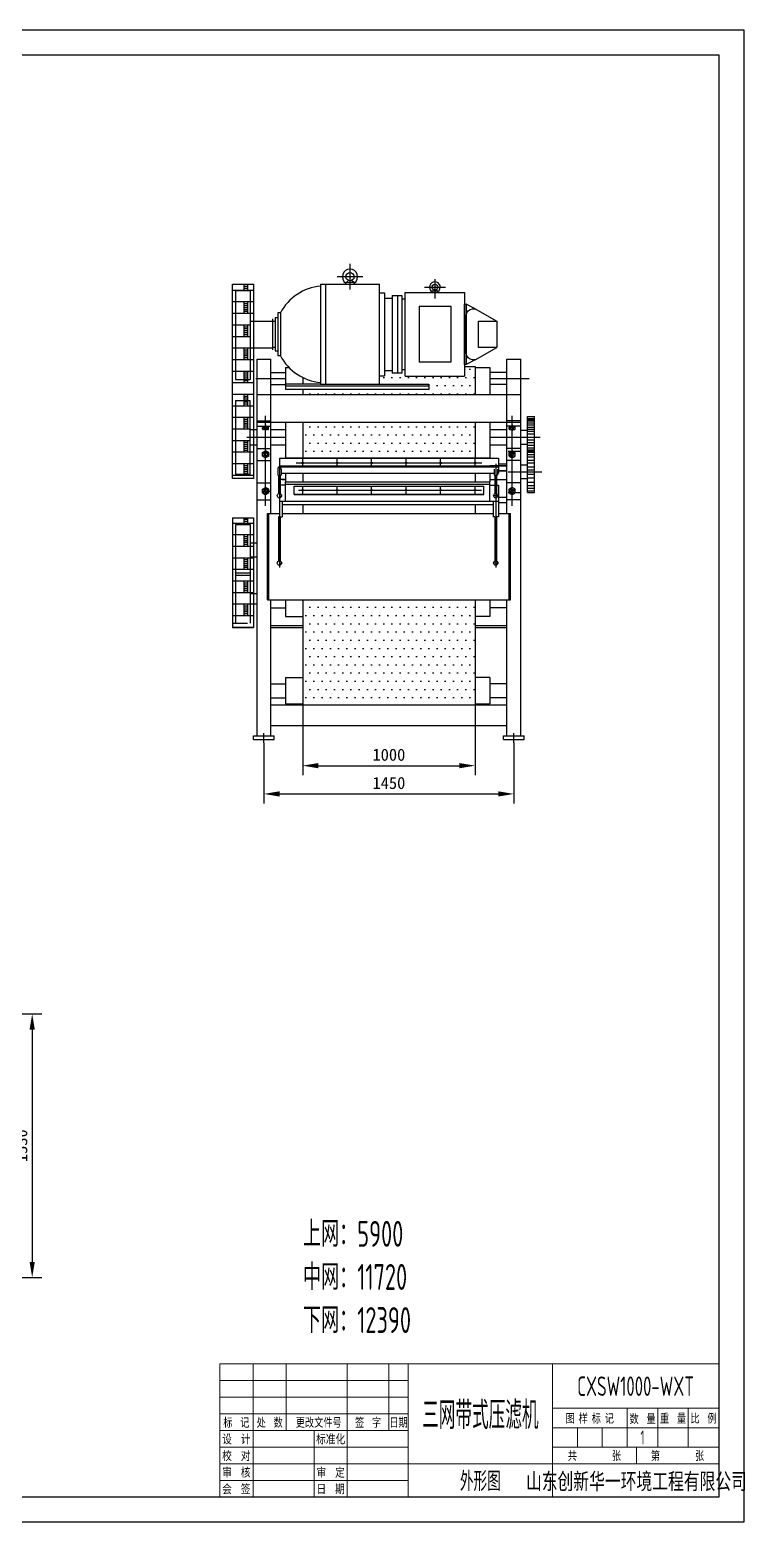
# Model space of a CAD drawing. Header units: millimetres. Extents: x 240259 to 493453, y 23078 to 57380.
# Drawn here: x 248359 to 252509, y 23078 to 31734 of the extents above; entities that cross this region are included whole.
import ezdxf
from ezdxf.enums import TextEntityAlignment as Align
from ezdxf.lldxf.tags import DXFTag

# ---------------------------------------------------------------- set-up
doc = ezdxf.new("R2010")
doc.units = ezdxf.units.MM
for name, color, linetype in [('0N', 7, 'Continuous'), ('3中心线层', 1, 'CENTER'), ('4', 3, 'Continuous'), ('6', 2, 'Continuous'), ('7', 4, 'GEN7'), ('7A', 4, 'GEN7A'), ('RAHM2', 1, 'Continuous'), ('RAHM3', 2, 'Continuous'), ('RAHM5', 7, 'Continuous'), ('TILE1', 5, 'Continuous')]:
    doc.layers.add(name, color=color, linetype=linetype)
doc.styles.add('HZ', font='geniso', dxfattribs={"width": 0.7, "bigfont": 'hztxt'})
doc.styles.add('ROMANC', font='romanc', dxfattribs={"height": 4})
tags = doc.linetypes.add('CENTER', pattern=[2, 1.25, -0.25, 0.25, -0.25]).pattern_tags.tags
tags[10:11] = [DXFTag(74, 4), DXFTag(75, 0), DXFTag(340, '0'), DXFTag(46, 1.0), DXFTag(50, 0.0), DXFTag(44, 0.0), DXFTag(45, 0.0)]
tags[8:9] = [DXFTag(74, 4), DXFTag(75, 0), DXFTag(340, '0'), DXFTag(46, 1.0), DXFTag(50, 0.0), DXFTag(44, 0.0), DXFTag(45, 0.0)]
tags[6:7] = [DXFTag(74, 4), DXFTag(75, 0), DXFTag(340, '0'), DXFTag(46, 1.0), DXFTag(50, 0.0), DXFTag(44, 0.0), DXFTag(45, 0.0)]
tags[4:5] = [DXFTag(74, 4), DXFTag(75, 0), DXFTag(340, '0'), DXFTag(46, 1.0), DXFTag(50, 0.0), DXFTag(44, 0.0), DXFTag(45, 0.0)]
tags = doc.linetypes.add('GEN7', pattern=[13.75, 9.75, -1.5, 1, -1.5]).pattern_tags.tags
tags[10:11] = [DXFTag(74, 4), DXFTag(75, 0), DXFTag(340, '0'), DXFTag(46, 1.0), DXFTag(50, 0.0), DXFTag(44, 0.0), DXFTag(45, 0.0)]
tags[8:9] = [DXFTag(74, 4), DXFTag(75, 0), DXFTag(340, '0'), DXFTag(46, 1.0), DXFTag(50, 0.0), DXFTag(44, 0.0), DXFTag(45, 0.0)]
tags[6:7] = [DXFTag(74, 4), DXFTag(75, 0), DXFTag(340, '0'), DXFTag(46, 1.0), DXFTag(50, 0.0), DXFTag(44, 0.0), DXFTag(45, 0.0)]
tags[4:5] = [DXFTag(74, 4), DXFTag(75, 0), DXFTag(340, '0'), DXFTag(46, 1.0), DXFTag(50, 0.0), DXFTag(44, 0.0), DXFTag(45, 0.0)]
tags = doc.linetypes.add('GEN7A', pattern=[6.875, 4.75, -0.875, 0.375, -0.875]).pattern_tags.tags
tags[10:11] = [DXFTag(74, 4), DXFTag(75, 0), DXFTag(340, '0'), DXFTag(46, 1.0), DXFTag(50, 0.0), DXFTag(44, 0.0), DXFTag(45, 0.0)]
tags[8:9] = [DXFTag(74, 4), DXFTag(75, 0), DXFTag(340, '0'), DXFTag(46, 1.0), DXFTag(50, 0.0), DXFTag(44, 0.0), DXFTag(45, 0.0)]
tags[6:7] = [DXFTag(74, 4), DXFTag(75, 0), DXFTag(340, '0'), DXFTag(46, 1.0), DXFTag(50, 0.0), DXFTag(44, 0.0), DXFTag(45, 0.0)]
tags[4:5] = [DXFTag(74, 4), DXFTag(75, 0), DXFTag(340, '0'), DXFTag(46, 1.0), DXFTag(50, 0.0), DXFTag(44, 0.0), DXFTag(45, 0.0)]
doc.dimstyles.new('GEN-ISO', dxfattribs={"dimscale": 7, "dimtxt": 8, "dimasz": 6, "dimexe": 3, "dimexo": 0, "dimgap": 3, "dimtad": 1, "dimdsep": 46, "dimtxsty": 'Standard', "dimcen": 0, "dimclrd": 256, "dimclre": 256, "dimclrt": 2, "dimadec": 0, "dimazin": 0, "dimtp": 0.1, "dimtm": 0.1, "dimtfac": 0.71, "dimtmove": 0, "dimatfit": 3, "dimfxl": 0, "dimtolj": 1, "dimtzin": 0, "dimarcsym": 0})

# ---------------------------------------------------------------- blocks, each defined once
blk = doc.blocks.new('*U1479')
at = {"layer": '0N'}
for p, q in [((0, 15.1), (0, 15)), ((5, 15.1), (0, 15.1)), ((5, 1), (0, -0.6)), ((5, 15.1), (5, 1)), ((5, -1), (0, -2.6)), ((0, -15), (0, -15.1)), ((0, -15.1), (5, -15.1)), ((5, -1), (5, -15.1))]:
    blk.add_line(p, q, dxfattribs=at)
blk = doc.blocks.new('*U1470')
at = {"color": 0, "linetype": 'Continuous'}
for p, q in [((-6.5, 3.8), (0, 7.5)), ((-6.5, -3.8), (-6.5, 3.8)), ((6.5, 3.8), (0, 7.5)), ((6.5, -3.8), (6.5, 3.8)), ((-6.5, -3.8), (0, -7.5)), ((6.5, -3.8), (0, -7.5))]:
    blk.add_line(p, q, dxfattribs=at)
for radius in [6.5, 3.4]:
    blk.add_circle((0, 0), radius, dxfattribs=at)
blk.add_arc((0, 0), 4, 250, 160, dxfattribs=at)
blk = doc.blocks.new('*D1493')
at = {"layer": '4', "lineweight": -2, "transparency": 16777216}
for p, q in [((249717.1, 27598.4), (249717.1, 27246.1)), ((251167.1, 27598.4), (251167.1, 27246.1)), ((249808.1, 27302.1), (251076.1, 27302.1))]:
    blk.add_line(p, q, dxfattribs=at)
at = {"layer": '4', "transparency": 16777216}
for points in [[(249808.1, 27317.3), (249808.1, 27286.9), (249717.1, 27302.1)], [(251076.1, 27317.3), (251076.1, 27286.9), (251167.1, 27302.1)]]:
    blk.add_solid(points, dxfattribs=at)
at = {"layer": 'Defpoints', "color": 0, "transparency": 16777216}
for p in [(249717.1, 27598.4), (251167.1, 27598.4), (251167.1, 27302.1)]:
    blk.add_point(p, dxfattribs=at)
at = {"layer": '4', "color": 2, "transparency": 16777216, "insert": (250442.1, 27365.1), "char_height": 70, "attachment_point": 5, "bg_fill": 3, "box_fill_scale": 1.1, "bg_fill_color": 256, "bg_fill_true_color": 13158600, "bg_fill_transparency": 0}
blk.add_mtext('\\A1;1450', dxfattribs=at)
blk = doc.blocks.new('GB-A3')
for p, q in [((85, 280), (85, 292)), ((25, 280), (85, 280)), ((25, 5), (0, 5))]:
    blk.add_line(p, q)
blk.add_lwpolyline([(25, 5), (25, 292), (415, 292), (415, 5)], close=True)
at = {"layer": 'RAHM2'}
for p, q in [((25, 286), (0, 286)), ((25, 274), (0, 274)), ((25, 166.5), (0, 166.5)), ((25, 154.5), (0, 154.5)), ((25, 142.5), (0, 142.5)), ((25, 130.5), (0, 130.5)), ((25, 53), (0, 53)), ((25, 41), (0, 41)), ((25, 29), (0, 29)), ((25, 17), (0, 17)), ((25, 11), (0, 11))]:
    blk.add_line(p, q, dxfattribs=at)
at = {"layer": 'RAHM3'}
for p, q in [((25, 292), (0, 292)), ((25, 280), (0, 280)), ((25, 268), (0, 268)), ((25, 172.5), (0, 172.5)), ((25, 160.5), (0, 160.5)), ((25, 148.5), (0, 148.5)), ((25, 136.5), (0, 136.5)), ((25, 124.5), (0, 124.5)), ((25, 59), (0, 59)), ((25, 47), (0, 47)), ((25, 35), (0, 35)), ((25, 23), (0, 23))]:
    blk.add_line(p, q, dxfattribs=at)
at = {"layer": 'TILE1'}
blk.add_line((0, 0), (0, 297), dxfattribs=at)
blk.add_lwpolyline([(0, 297), (420, 297), (420, 0), (0, 0)], dxfattribs=at)
at = {"layer": 'RAHM2', "style": 'HZ', "width": 0.7}
for s, p in [('软盘号', (12.5, 287)), ('会    签', (12.5, 173.5)), ('描    图', (12.5, 54)), ('描    校', (12.5, 42)), ('旧底图登记号', (12.5, 30)), ('底图登记号', (12.5, 18))]:
    blk.add_text(s, height=4, dxfattribs=at).set_placement(p, align=Align.CENTER)
at = {"layer": 'RAHM2', "style": 'ROMANC'}
blk.add_text('CAD', height=4, dxfattribs=at).set_placement((12.5, 275), align=Align.CENTER)
at = {"layer": 'RAHM5', "style": 'HZ', "width": 0.7}
blk.add_attdef('GEN-TITLE-NR{8.15}', text='', height=7, rotation=180, dxfattribs=at).set_placement((54.84, 285.73), align=Align.MIDDLE)
blk = doc.blocks.new('22222222222222')
at = {"lineweight": 18}
for p, q in [((137777, 5471), (137777, 6745)), ((137777, 6745), (142555, 6745)), ((138096, 6108), (138096, 6745)), ((138414, 6108), (138414, 6745)), ((138998, 6108), (138998, 6745)), ((139396, 6108), (139396, 6745)), ((139582, 5471), (139582, 6745)), ((140962, 6745), (140962, 5471)), ((142555, 6745), (142555, 5471)), ((137777, 6108), (139582, 6108)), ((138096, 5471), (138096, 6108)), ((138680, 5471), (138680, 6108)), ((138998, 5471), (138998, 6108)), ((137777, 5471), (142555, 5471))]:
    blk.add_line(p, q, dxfattribs=at)
at = {"layer": 'RAHM2', "lineweight": 18}
for p, q in [((137777, 6585), (139582, 6585)), ((137777, 6426), (139582, 6426)), ((140962, 6320), (142555, 6320)), ((141679, 5948), (141679, 6320)), ((141971, 5948), (141971, 6320)), ((142263, 5948), (142263, 6320)), ((137777, 6267), (139582, 6267)), ((140963, 6134), (142555, 6134)), ((141201, 5948), (141201, 6134)), ((141440, 6134), (141440, 5948)), ((141971, 5949), (141971, 6134)), ((137777, 5948), (139582, 5948)), ((140962, 5948), (142555, 5948)), ((141766, 5791), (141766, 5948)), ((137777, 5789), (140962, 5789)), ((140962, 5789), (142555, 5789)), ((137777, 5630), (139582, 5630))]:
    blk.add_line(p, q, dxfattribs=at)
at = {"layer": 'RAHM2', "lineweight": 18, "style": 'HZ'}
for s, width, p in [('标  记', 0.7, (137936, 6187)), ('处  数', 0.7, (138255, 6187)), (' 更改文件号', 0.7, (138706, 6187)), ('签  字', 0.7, (139197, 6187)), ('日期', 0.7, (139489, 6187)), ('图 样 标 记', 0.7, (141320, 6227)), ('数  量', 0.7, (141825, 6222)), ('重  量', 0.7, (142117, 6227)), ('比  例', 0.7, (142409, 6227)), ('设  计', 0.8, (137936, 6028)), ('标准化', 0.8, (138839, 6028)), ('校  对', 0.8, (137936, 5869)), ('共         张', 0.7, (141364, 5869)), ('第         张', 0.7, (142160, 5869)), ('审  核', 0.8, (137936, 5710)), ('审  定', 0.8, (138839, 5709)), ('会  签', 0.8, (137936, 5550)), ('日  期', 0.8, (138839, 5550))]:
    blk.add_text(s, height=92.9, dxfattribs=dict(at, width=width)).set_placement(p, align=Align.MIDDLE)
at = {"layer": 'RAHM2', "color": 2, "lineweight": 18, "style": 'HZ'}
for tag, width, p in [('SL{3.6}', 0.65, (141825, 6041)), ('GEN-TITLE-SCA{3.6}', 0.8, (142409, 6041)), ('WEIGHT{3.6}', 0.65, (142117, 6041)), ('GJZ{2}', 0.65, (141366, 5858)), ('DJZ{2}', 0.65, (142163, 5858))]:
    blk.add_attdef(tag, text='', height=133, dxfattribs=dict(at, width=width)).set_placement(p, align=Align.MIDDLE)
at = {"layer": 'RAHM5', "color": 7, "lineweight": 18, "style": 'HZ', "width": 0.85}
blk.add_text('山东创新华一环境工程有限公司', height=177.73, dxfattribs=at).set_placement((141767, 5625), align=Align.MIDDLE)
at = {"layer": 'RAHM5', "lineweight": 18, "style": 'HZ', "width": 0.7}
for tag, height, p in [('GEN-TITLE-NR{7.2}', 186, (141758, 6532)), ('GEN-TITLE-DES1{5}', 265, (140272, 6267)), ('GEN-TITLE-MAT1{6}', 186, (140272, 5630))]:
    blk.add_attdef(tag, text='', height=height, dxfattribs=at).set_placement(p, align=Align.MIDDLE)
blk = doc.blocks.new('*D1496')
at = {"layer": '4', "lineweight": -2, "transparency": 16777216}
for p, q in [((249942.1, 27818.2), (249942.1, 27409.9)), ((250942.1, 27818.2), (250942.1, 27409.9)), ((250033.1, 27465.9), (250851.1, 27465.9))]:
    blk.add_line(p, q, dxfattribs=at)
at = {"layer": '4', "transparency": 16777216}
for points in [[(250033.1, 27481.1), (250033.1, 27450.7), (249942.1, 27465.9)], [(250851.1, 27481.1), (250851.1, 27450.7), (250942.1, 27465.9)]]:
    blk.add_solid(points, dxfattribs=at)
at = {"layer": 'Defpoints', "color": 0, "transparency": 16777216}
for p in [(249942.1, 27818.2), (250942.1, 27818.2), (250942.1, 27465.9)]:
    blk.add_point(p, dxfattribs=at)
at = {"layer": '4', "color": 2, "transparency": 16777216, "insert": (250442.1, 27528.9), "char_height": 70, "attachment_point": 5, "bg_fill": 3, "box_fill_scale": 1.1, "bg_fill_color": 256, "bg_fill_true_color": 13158600, "bg_fill_transparency": 4369772}
blk.add_mtext('\\A1;1000', dxfattribs=at)
blk = doc.blocks.new('*D1498')
at = {"layer": '4', "lineweight": -2, "transparency": 16777216}
for p, q in [((248094.3, 26026.4), (248428.8, 26026.4)), ((248372.8, 25935.4), (248372.8, 24587.4)), ((248094.3, 24496.4), (248428.8, 24496.4))]:
    blk.add_line(p, q, dxfattribs=at)
at = {"layer": '4', "transparency": 16777216}
for points in [[(248357.6, 25935.4), (248387.9, 25935.4), (248372.8, 26026.4)], [(248357.6, 24587.4), (248387.9, 24587.4), (248372.8, 24496.4)]]:
    blk.add_solid(points, dxfattribs=at)
at = {"layer": 'Defpoints', "color": 0, "transparency": 16777216}
for p in [(248094.3, 26026.4), (248094.3, 24496.4), (248372.8, 24496.4)]:
    blk.add_point(p, dxfattribs=at)
at = {"layer": '4', "color": 2, "transparency": 16777216, "insert": (248309.8, 25261.4), "char_height": 70, "attachment_point": 5, "rotation": 90, "bg_fill": 3, "box_fill_scale": 1.1, "bg_fill_color": 256, "bg_fill_true_color": 13158600, "bg_fill_transparency": 16166596}
blk.add_mtext('\\A1;1530', dxfattribs=at)

msp = doc.modelspace()

# ---------------------------------------------------------------- hatches: boundary and pattern name
h = msp.add_hatch()
h.set_pattern_fill('BRSTONE', color=256, scale=8, style=0)
h.set_pattern_definition([(0, (110858.014, 15606.336), (0, 67.056), []), (90, (111040.89, 15606.34), (-101.6, 67.056), [67.056, -67.056]), (90, (111020.57, 15606.34), (-101.6, 67.056), [67.056, -67.056]), (0, (111040.894, 15617.51), (101.6, 67.056), [-182.88, 20.32]), (0, (111040.894, 15628.69), (101.6, 67.056), [-182.88, 20.32]), (0, (111040.894, 15639.864), (101.6, 67.056), [-182.88, 20.32]), (0, (111040.894, 15651.04), (101.6, 67.056), [-182.88, 20.32]), (0, (111040.894, 15662.216), (101.6, 67.056), [-182.88, 20.32])])
h.paths.add_polyline_path([(249637.148, 29595.122), (249551.322, 29595.122), (249551.322, 29167.342), (249637.148, 29167.342)], flags=17)
h.paths.add_polyline_path([(249637.148, 30222.123), (249551.322, 30222.123), (249551.322, 29705.742), (249637.148, 29705.742)], flags=17)
h.paths.add_polyline_path([(249656.187, 29888.232), (249637.148, 29888.232), (249637.148, 29705.742), (249551.322, 29705.742), (249551.322, 30222.123), (249637.148, 30222.123), (249637.148, 30043.232), (249656.187, 30043.232), (249656.187, 30259.153), (249534.027, 30259.153), (249534.027, 29141.248), (249656.187, 29141.248), (249656.187, 29336.232), (249637.148, 29336.232), (249637.148, 29167.342), (249551.322, 29167.342), (249551.322, 29595.122), (249637.148, 29595.122), (249637.148, 29426.232), (249656.187, 29426.232)])
h = msp.add_hatch()
h.set_pattern_fill('BRSTONE', color=256, scale=8, style=0)
h.set_pattern_definition([(0, (110858.014, 15596.336), (0, 67.056), []), (90, (111040.89, 15596.34), (-101.6, 67.056), [67.056, -67.056]), (90, (111020.57, 15596.34), (-101.6, 67.056), [67.056, -67.056]), (0, (111040.894, 15607.51), (101.6, 67.056), [-182.88, 20.32]), (0, (111040.894, 15618.69), (101.6, 67.056), [-182.88, 20.32]), (0, (111040.894, 15629.864), (101.6, 67.056), [-182.88, 20.32]), (0, (111040.894, 15641.04), (101.6, 67.056), [-182.88, 20.32]), (0, (111040.894, 15652.216), (101.6, 67.056), [-182.88, 20.32])])
h.paths.add_polyline_path([(249551.322, 28291.711), (249551.322, 28864.048), (249637.148, 28864.048), (249637.148, 28758.291), (249656.187, 28758.291), (249656.187, 28903.83), (249534.027, 28903.83), (249534.027, 28266.91), (249656.187, 28266.91), (249656.187, 28405.581), (249637.148, 28405.581), (249637.148, 28291.711)])
h.paths.add_polyline_path([(249637.148, 28570.754), (249551.322, 28570.754), (249551.322, 28291.711), (249637.148, 28291.711)], flags=17)
h.paths.add_polyline_path([(249637.148, 28864.048), (249551.322, 28864.048), (249551.322, 28585.005), (249637.148, 28585.005)], flags=17)
h.paths.add_polyline_path([(249637.148, 28465.581), (249656.187, 28465.581), (249656.187, 28678.291), (249637.148, 28678.291)], flags=17)
h.paths.add_polyline_path([(249637.148, 28678.291), (249656.187, 28678.291), (249656.187, 28758.291), (249637.148, 28758.291)], flags=17)
at = {"layer": '6'}
h = msp.add_hatch(dxfattribs=at)
h.set_pattern_fill('DOTS', color=256, scale=30, style=0)
h.paths.add_polyline_path([(250942.148, 29618.232), (250942.148, 29781.232), (250881.013, 29781.232), (250881.013, 29725.732), (250537.013, 29725.732), (250537.013, 29763.232), (250517.013, 29763.232), (250517.013, 29743.232), (250462.013, 29743.232), (250462.013, 29758.232), (250417.513, 29758.232), (250417.513, 29728.232), (250387.513, 29728.232), (250387.513, 29678.232), (250673.915, 29678.232), (250673.915, 29648.232), (249942.148, 29648.232), (249942.148, 29618.232)])
h = msp.add_hatch(dxfattribs=at)
h.set_pattern_fill('DOTS', color=256, scale=30, style=0)
h.paths.add_polyline_path([(249942.148, 29458.232), (249942.148, 29251.732), (250942.148, 29251.732), (250942.148, 29458.232)])
h = msp.add_hatch(dxfattribs=at)
h.set_pattern_fill('DOTS', color=256, scale=30, style=0)
h.paths.add_polyline_path([(250942.148, 27818.232), (250942.148, 28428.232), (249942.148, 28428.232), (249942.148, 27818.232)])

# ---------------------------------------------------------------- linework, layer by layer
for p, q in [((249534.027, 29131.248), (249534.027, 30259.153)), ((249534.027, 30259.153), (249656.187, 30259.153)), ((249551.322, 30222.123), (249551.322, 29705.742)), ((249551.322, 30222.123), (249637.148, 30222.123)), ((249637.148, 30222.123), (249637.148, 29705.742)), ((249656.187, 30259.153), (249656.187, 29131.248)), ((250045.48, 30258.232), (250045.48, 29678.232)), ((250045.48, 30258.232), (250387.513, 30258.232)), ((250075.48, 29678.232), (250075.48, 30258.232)), ((250191.796, 30268.232), (250203.592, 30276.492)), ((250241.196, 30268.232), (250191.796, 30268.232)), ((250191.796, 30268.232), (250191.796, 30258.232)), ((250191.796, 30258.232), (250241.196, 30258.232)), ((250241.196, 30268.232), (250229.4, 30276.492)), ((250241.196, 30258.232), (250241.196, 30268.232)), ((250387.513, 29678.232), (250387.513, 30258.232)), ((250691.413, 30217.732), (250699.276, 30223.239)), ((250691.413, 30217.732), (250691.413, 30210.732)), ((250726.613, 30217.732), (250691.413, 30217.732)), ((250726.613, 30217.732), (250718.749, 30223.239)), ((250726.613, 30210.732), (250726.613, 30217.732)), ((250387.513, 30208.232), (250417.513, 30208.232)), ((250417.513, 30208.232), (250417.513, 29728.232)), ((250417.513, 30178.232), (250462.013, 30178.232)), ((250462.013, 30193.232), (250517.013, 30193.232)), ((250462.013, 30193.232), (250462.013, 29743.232)), ((250492.013, 30193.232), (250492.013, 29743.232)), ((250517.013, 30193.232), (250517.013, 29743.232)), ((250517.013, 30173.232), (250537.013, 30173.232)), ((250537.013, 29725.732), (250537.013, 30210.732)), ((250537.013, 30210.732), (250881.013, 30210.732)), ((250617.013, 30130.732), (250617.013, 29805.732)), ((250617.013, 30130.732), (250801.013, 30130.732)), ((250691.413, 30210.732), (250726.613, 30210.732)), ((250701.013, 30210.732), (250717.013, 30210.732)), ((250801.013, 30130.732), (250801.013, 29805.732)), ((250881.013, 30210.732), (250881.013, 29725.732)), ((249767.513, 30043.232), (249637.148, 30043.232)), ((249767.513, 30058.232), (249767.513, 29878.232)), ((249767.513, 30048.232), (249767.513, 29888.232)), ((249782.513, 30043.232), (249767.513, 30043.232)), ((249782.513, 30063.232), (249782.513, 29873.232)), ((249797.513, 30063.232), (249782.513, 30063.232)), ((249797.513, 30093.232), (249797.513, 29843.232)), ((249797.513, 30093.232), (249797.513, 29843.232)), ((249812.513, 30093.232), (249797.513, 30093.232)), ((249812.513, 30093.232), (249812.513, 29843.232)), ((250942.613, 30115.732), (251067.613, 30045.232)), ((249767.513, 29888.232), (249637.148, 29888.232)), ((249767.513, 29893.232), (249782.513, 29893.232)), ((249782.513, 29873.232), (249797.513, 29873.232)), ((250942.613, 29820.732), (251067.613, 29891.232)), ((249677.148, 27638.232), (249677.148, 29824.232)), ((249677.148, 29824.232), (249757.148, 29824.232)), ((249757.148, 28928.232), (249757.148, 29824.232)), ((249812.513, 29843.232), (249797.513, 29843.232)), ((250801.013, 29805.732), (250617.013, 29805.732)), ((250881.013, 29781.232), (250942.148, 29781.232)), ((250942.148, 29781.232), (250942.148, 29618.232)), ((251127.148, 28928.232), (251127.148, 29824.232)), ((251127.148, 29824.232), (251207.148, 29824.232)), ((251207.148, 27638.232), (251207.148, 29824.232)), ((249551.322, 29705.742), (249551.322, 29705.742)), ((249551.322, 29705.742), (249637.148, 29705.742)), ((249757.148, 29747.232), (249842.148, 29747.232)), ((249842.148, 29776.232), (249842.148, 29648.232)), ((249842.148, 29776.232), (249862.19, 29776.232)), ((249942.148, 29718.191), (249942.148, 29678.232)), ((250387.513, 29728.232), (250417.513, 29728.232)), ((250417.513, 29758.232), (250462.013, 29758.232)), ((250517.013, 29743.232), (250462.013, 29743.232)), ((250517.013, 29763.232), (250537.013, 29763.232)), ((250537.013, 29725.732), (250881.013, 29725.732)), ((250942.148, 29776.232), (251027.148, 29776.232)), ((251027.148, 29776.232), (251027.148, 29618.232)), ((251127.148, 29747.232), (251027.148, 29747.232)), ((249677.148, 29618.232), (251207.148, 29618.232)), ((249757.148, 29677.232), (249842.148, 29677.232)), ((250045.48, 29678.232), (249842.148, 29678.232)), ((250673.915, 29668.232), (249842.148, 29668.232)), ((250673.915, 29648.232), (249842.148, 29648.232)), ((249942.148, 29648.232), (249942.148, 29618.232)), ((250045.48, 29678.232), (250387.513, 29678.232)), ((250387.513, 29678.232), (250673.915, 29678.232)), ((250673.915, 29678.232), (250673.915, 29648.232)), ((251127.148, 29677.232), (251027.148, 29677.232)), ((249551.322, 29585.122), (249551.322, 29157.342)), ((249551.322, 29585.122), (249637.148, 29585.122)), ((249637.148, 29157.342), (249637.148, 29585.122)), ((249677.148, 29466.232), (249757.148, 29466.232)), ((249677.148, 29458.232), (251207.148, 29458.232)), ((249677.148, 29436.232), (249757.148, 29436.232)), ((249742.148, 29433.232), (249712.148, 29433.232)), ((249842.148, 29458.232), (249842.148, 29249.073)), ((249942.148, 29458.232), (249942.148, 29251.732)), ((250942.148, 29458.232), (250942.148, 29251.732)), ((251027.148, 29458.232), (251027.148, 29249.073)), ((251207.148, 29466.232), (251127.148, 29466.232)), ((251207.148, 29436.232), (251127.148, 29436.232)), ((251142.148, 29433.232), (251172.148, 29433.232)), ((251247.148, 29051.232), (251247.148, 29491.232)), ((251247.148, 29491.232), (251287.148, 29491.232)), ((251247.148, 29480.539), (251287.148, 29480.539)), ((251247.148, 29472.367), (251287.148, 29472.367)), ((251247.148, 29465.829), (251287.148, 29465.829)), ((251247.148, 29454.061), (251287.148, 29454.061)), ((251247.148, 29442.252), (251287.148, 29442.252)), ((251287.148, 29051.232), (251287.148, 29491.232)), ((249637.148, 29416.232), (249677.148, 29416.232)), ((249757.148, 29416.232), (249842.148, 29416.232)), ((251027.148, 29416.232), (251127.148, 29416.232)), ((251207.148, 29411.232), (251247.148, 29411.232)), ((251247.148, 29429.799), (251287.148, 29429.799)), ((251247.148, 29418.357), (251287.148, 29418.357)), ((251247.148, 29405.898), (251287.148, 29405.898)), ((251247.148, 29390.123), (251287.148, 29390.123)), ((251247.148, 29371.764), (251287.148, 29371.764)), ((251247.148, 29355.145), (251287.148, 29355.145)), ((249637.148, 29326.232), (249677.148, 29326.232)), ((249677.148, 29306.232), (249757.148, 29306.232)), ((249757.148, 29326.232), (249842.148, 29326.232)), ((249842.148, 29278.232), (249842.148, 29249.073)), ((251027.148, 29326.232), (251127.148, 29326.232)), ((251027.148, 29278.232), (251027.148, 29249.073)), ((251207.148, 29306.232), (251127.148, 29306.232)), ((251207.148, 29331.232), (251247.148, 29331.232)), ((251247.148, 29340.071), (251287.148, 29340.071)), ((251247.148, 29325.361), (251287.148, 29325.361)), ((251247.148, 29310.261), (251287.148, 29310.261)), ((251247.148, 29298.493), (251287.148, 29298.493)), ((251247.148, 29291.232), (251287.148, 29291.232)), ((251247.148, 29283.789), (251287.148, 29283.789)), ((251247.148, 29271.232), (251287.148, 29271.232)), ((249677.148, 29236.232), (249757.148, 29236.232)), ((249797.148, 29185.381), (249797.148, 29151.69)), ((249807.148, 29249.073), (249807.148, 29205.927)), ((249807.148, 29249.073), (251077.148, 29249.073)), ((249807.148, 29205.002), (249807.148, 29163.273)), ((249807.148, 29205.002), (251077.148, 29205.002)), ((249807.148, 29200.391), (251077.148, 29200.391)), ((249817.148, 29185.381), (249817.148, 29151.69)), ((249842.148, 29251.732), (250942.148, 29251.732)), ((249842.148, 29205.927), (249842.148, 29205.002)), ((250942.148, 29251.732), (251027.148, 29251.732)), ((251027.148, 29205.927), (251027.148, 29205.002)), ((251127.148, 29205.927), (251027.148, 29205.927)), ((251052.148, 29185.381), (251052.148, 29151.69)), ((251072.148, 29185.381), (251072.148, 29151.69)), ((251077.148, 29249.073), (251077.148, 29205.927)), ((251077.148, 29216.232), (251127.148, 29216.232)), ((251077.148, 29205.927), (251127.148, 29205.927)), ((251077.148, 29205.002), (251077.148, 29163.273)), ((251077.148, 29175.927), (251127.148, 29175.927)), ((251127.148, 29175.927), (251077.148, 29175.927)), ((251077.148, 29175.927), (251127.148, 29175.927)), ((251207.148, 29236.232), (251127.148, 29236.232)), ((251207.148, 29211.232), (251247.148, 29211.232)), ((251247.148, 29257.66), (251287.148, 29257.66)), ((251247.148, 29238.716), (251287.148, 29238.716)), ((251247.148, 29222.403), (251287.148, 29222.403)), ((251247.148, 29199.126), (251287.148, 29199.126)), ((251247.148, 29181.235), (251287.148, 29181.235)), ((249656.187, 29131.248), (249534.027, 29131.248)), ((249551.322, 29157.342), (249637.148, 29157.342)), ((249677.148, 29106.232), (249757.148, 29106.232)), ((249797.148, 29151.69), (249802.148, 29151.69)), ((249802.148, 29151.69), (249802.148, 29043.784)), ((249812.148, 29151.69), (249812.148, 29043.784)), ((249812.148, 29151.69), (249817.148, 29151.69)), ((249842.148, 29126.232), (249812.148, 29126.232)), ((249842.148, 29092.429), (249812.148, 29092.429)), ((249817.148, 29163.273), (251052.148, 29163.273)), ((249822.148, 29126.232), (249842.148, 29126.232)), ((249842.148, 29163.273), (249842.148, 29112.297)), ((249842.148, 29163.273), (249842.148, 29112.297)), ((249842.148, 29112.297), (251027.148, 29112.297)), ((249842.148, 29000.682), (249842.148, 29112.297)), ((249842.148, 29099.79), (251027.148, 29099.79)), ((249892.148, 29087.613), (250992.148, 29087.613)), ((249892.148, 29038.437), (249892.148, 29087.613)), ((249942.148, 29163.273), (249942.148, 29112.297)), ((250942.148, 29163.273), (250942.148, 29112.297)), ((250992.148, 29038.437), (250992.148, 29087.613)), ((251027.148, 29163.273), (251027.148, 29112.297)), ((251027.148, 29126.232), (251057.148, 29126.232)), ((251027.148, 29000.682), (251027.148, 29112.297)), ((251027.148, 29092.429), (251057.148, 29092.429)), ((251057.148, 29151.69), (251052.148, 29151.69)), ((251057.148, 29151.69), (251057.148, 29043.784)), ((251067.148, 29151.69), (251067.148, 29043.784)), ((251072.148, 29151.69), (251067.148, 29151.69)), ((251067.148, 29126.232), (251127.148, 29126.232)), ((251067.148, 29092.429), (251077.148, 29092.429)), ((251072.148, 29163.273), (251077.148, 29163.273)), ((251077.148, 29092.429), (251077.148, 28981.527)), ((251077.148, 29092.429), (251077.148, 28910.232)), ((251207.148, 29106.232), (251127.148, 29106.232)), ((251207.148, 29131.232), (251247.148, 29131.232)), ((251247.148, 29157.028), (251287.148, 29157.028)), ((251247.148, 29135.869), (251287.148, 29135.869)), ((251247.148, 29110.61), (251287.148, 29110.61)), ((251247.148, 29091.14), (251287.148, 29091.14)), ((249677.148, 29008.7), (249757.148, 29008.7)), ((249807.148, 29000.682), (251077.148, 29000.682)), ((249822.148, 29000.682), (249822.148, 28910.232)), ((249892.148, 29040.419), (250992.148, 29040.419)), ((249892.148, 29038.437), (250992.148, 29038.437)), ((251047.148, 29000.682), (251047.148, 28910.232)), ((251077.148, 29022.858), (251127.148, 29022.858)), ((251207.148, 29008.7), (251127.148, 29008.7)), ((251247.148, 29074.827), (251287.148, 29074.827)), ((251247.148, 29059.817), (251287.148, 29059.817)), ((251247.148, 29051.232), (251287.148, 29051.232)), ((249737.148, 28428.232), (249737.148, 28928.232)), ((249737.148, 28928.232), (249807.148, 28928.232)), ((249745.148, 28428.232), (249745.148, 28928.232)), ((249747.148, 28928.232), (249797.148, 28928.232)), ((249822.148, 28981.527), (251047.148, 28981.527)), ((249822.148, 28928.232), (251047.148, 28928.232)), ((249942.148, 28981.527), (249942.148, 28928.232)), ((250942.148, 28981.527), (250942.148, 28928.232)), ((251077.148, 28992.858), (251127.148, 28992.858)), ((251077.148, 28928.232), (251147.148, 28928.232)), ((251087.148, 28928.232), (251107.148, 28928.232)), ((251139.148, 28428.232), (251139.148, 28928.232)), ((251147.148, 28428.232), (251147.148, 28928.232)), ((249534.027, 28903.83), (249534.027, 28266.91)), ((249534.027, 28903.83), (249656.187, 28903.83)), ((249551.322, 28864.048), (249551.322, 28291.711)), ((249551.322, 28864.048), (249637.148, 28864.048)), ((249637.148, 28864.048), (249637.148, 28291.711)), ((249656.187, 28903.83), (249656.187, 28266.91)), ((249807.148, 28910.232), (249802.148, 28910.232)), ((249802.148, 28910.232), (249802.148, 28652.967)), ((249812.148, 28910.232), (249822.148, 28910.232)), ((249812.148, 28910.232), (249812.148, 28652.967)), ((251057.148, 28910.232), (251047.148, 28910.232)), ((251057.148, 28910.232), (251057.148, 28652.967)), ((251077.148, 28910.232), (251067.148, 28910.232)), ((251067.148, 28910.232), (251067.148, 28652.967)), ((249637.148, 28758.291), (249677.148, 28758.291)), ((249637.148, 28678.291), (249677.148, 28678.291)), ((249551.322, 28585.005), (249637.148, 28585.005)), ((249551.322, 28570.754), (249637.148, 28570.754)), ((249637.148, 28465.581), (249677.148, 28465.581)), ((249637.148, 28405.581), (249677.148, 28405.581)), ((249737.148, 28428.232), (251147.148, 28428.232)), ((249757.148, 27638.232), (249757.148, 28428.232)), ((249842.148, 28428.232), (249842.148, 28331.232)), ((249942.148, 28428.232), (249942.148, 27818.232)), ((250942.148, 28428.232), (250942.148, 27818.232)), ((251027.148, 28428.232), (251027.148, 28331.232)), ((251127.148, 27638.232), (251127.148, 28428.232)), ((249757.148, 28380.732), (249842.148, 28380.732)), ((249842.148, 28331.232), (249942.148, 28331.232)), ((251027.148, 28331.232), (250942.148, 28331.232)), ((251127.148, 28380.732), (251027.148, 28380.732)), ((249534.027, 28266.91), (249656.187, 28266.91)), ((249536.322, 28291.711), (249622.148, 28291.711)), ((249757.148, 28278.232), (249942.148, 28278.232)), ((249757.148, 28268.232), (249942.148, 28268.232)), ((250942.148, 28278.232), (251127.148, 28278.232)), ((250942.148, 28268.232), (251127.148, 28268.232)), ((249842.148, 27976.732), (249842.148, 27823.732)), ((249842.148, 27976.732), (249942.148, 27976.732)), ((251027.148, 27976.732), (250942.148, 27976.732)), ((251027.148, 27976.732), (251027.148, 27823.732)), ((249757.148, 27940.232), (249842.148, 27940.232)), ((251127.148, 27940.232), (251027.148, 27940.232)), ((249757.148, 27860.232), (249842.148, 27860.232)), ((249757.148, 27818.232), (251127.148, 27818.232)), ((249842.148, 27823.732), (249942.148, 27823.732)), ((250942.148, 27823.732), (251027.148, 27823.732)), ((251127.148, 27860.232), (251027.148, 27860.232)), ((249657.148, 27618.232), (249657.148, 27638.232)), ((249657.148, 27638.232), (249777.148, 27638.232)), ((249657.148, 27618.232), (249777.148, 27618.232)), ((249757.148, 27698.232), (251127.148, 27698.232)), ((249777.148, 27618.232), (249777.148, 27638.232)), ((251107.148, 27618.232), (251107.148, 27638.232)), ((251107.148, 27638.232), (251227.148, 27638.232)), ((251107.148, 27618.232), (251227.148, 27618.232)), ((251227.148, 27618.232), (251227.148, 27638.232))]:
    msp.add_line(p, q)
for points in [[(250891.013, 29793.232), (250881.013, 29793.232), (250881.013, 30143.232), (250891.013, 30143.232)], [(251067.613, 29891.232), (250962.613, 29891.232), (250962.613, 30045.232), (251067.613, 30045.232)]]:
    msp.add_lwpolyline(points, close=True)
for points in [[(250942.613, 30115.732), (250891.013, 30143.232)], [(250942.613, 29820.732), (250891.013, 29793.232)]]:
    msp.add_lwpolyline(points)
msp.add_lwpolyline([(250942.613, 29820.732), (250927.133, 29820.732, -0.41421356), (250891.013, 29856.852), (250891.013, 30079.612, -0.41421356), (250927.133, 30115.732), (250942.613, 30115.732)], format="xyb")
for centre, radius in [((250216.496, 30302.232), 24), ((250709.013, 30241.732), 17), ((249807.148, 29032.067), 12.739), ((251062.148, 29032.067), 12.739), ((249807.148, 28641.25), 12.739), ((251062.148, 28641.25), 12.739)]:
    msp.add_circle(centre, radius)
for centre, radius, start, end in [((250216.496, 30302.232), 44, 304.1501548, 235.8498452), ((250075.997, 29949.789), 300, 95.8383626, 151.4356056), ((250709.013, 30241.732), 31, 304.5929137, 235.4070863), ((250075.997, 29986.676), 300, 208.5643944, 264.1616374)]:
    msp.add_arc(centre, radius, start, end)
msp.add_ellipse((249807.148, 29185.381), major_axis=(-2.723, 14.057), ratio=0.69180766, start_param=4.57919276, end_param=7.72078542)
for centre in [(249942.148, 29222.179), (250142.148, 29222.179), (250342.148, 29222.179), (250542.148, 29222.179), (250742.148, 29222.179), (250942.148, 29222.179), (249942.148, 29064.016), (250142.148, 29064.016), (250342.148, 29064.016), (250542.148, 29064.016), (250742.148, 29064.016), (250942.148, 29064.016)]:
    msp.add_ellipse(centre, major_axis=(-6, 0), ratio=0.57981673)
at = {"layer": '0N'}
for p, q in [((249708.648, 29433.232), (249708.648, 29436.232)), ((249745.648, 29433.232), (249708.648, 29433.232)), ((249717.148, 29433.232), (249737.148, 29433.232)), ((249737.148, 29433.232), (249717.148, 29433.232)), ((249737.148, 29433.232), (249737.148, 29433.232)), ((249737.148, 29433.232), (249737.148, 29433.232)), ((249737.148, 29433.232), (249737.148, 29433.232)), ((249745.648, 29436.232), (249745.648, 29433.232)), ((251138.648, 29436.232), (251138.648, 29433.232)), ((251138.648, 29433.232), (251175.648, 29433.232)), ((251147.148, 29433.232), (251147.148, 29433.232)), ((251147.148, 29433.232), (251147.148, 29433.232)), ((251167.148, 29433.232), (251147.148, 29433.232)), ((251147.148, 29433.232), (251167.148, 29433.232)), ((251147.148, 29433.232), (251147.148, 29433.232)), ((251175.648, 29433.232), (251175.648, 29436.232)), ((249709.823, 29428.232), (249717.148, 29428.232)), ((249709.823, 29417.075), (249709.823, 29428.232)), ((249709.823, 29417.075), (249712.148, 29415.732)), ((249742.148, 29415.732), (249712.148, 29415.732)), ((249718.483, 29417.075), (249718.483, 29428.232)), ((249735.813, 29417.075), (249735.813, 29428.232)), ((249737.148, 29428.232), (249744.473, 29428.232)), ((249744.473, 29417.075), (249742.148, 29415.732)), ((249744.473, 29417.075), (249744.473, 29428.232)), ((251139.823, 29417.075), (251139.823, 29428.232)), ((251147.148, 29428.232), (251139.823, 29428.232)), ((251139.823, 29417.075), (251142.148, 29415.732)), ((251142.148, 29415.732), (251172.148, 29415.732)), ((251148.483, 29417.075), (251148.483, 29428.232)), ((251165.813, 29417.075), (251165.813, 29428.232)), ((251174.473, 29428.232), (251167.148, 29428.232)), ((251174.473, 29417.075), (251172.148, 29415.732)), ((251174.473, 29417.075), (251174.473, 29428.232))]:
    msp.add_line(p, q, dxfattribs=at)
for centre, radius, start, end in [((249714.153, 29423.388), 7.655, 244.4468724, 304.4468724), ((249727.148, 29444.369), 28.636, 252.387526, 287.612474), ((249740.143, 29423.388), 7.655, 235.5531276, 295.5531276), ((251144.153, 29423.388), 7.655, 244.4468724, 304.4468724), ((251157.148, 29444.369), 28.636, 252.387526, 287.612474), ((251170.143, 29423.388), 7.655, 235.5531276, 295.5531276)]:
    msp.add_arc(centre, radius, start, end, dxfattribs=at)
at = {"layer": '3中心线层', "ltscale": 60}
for p, q in [((249669.735, 29712.232), (249842.148, 29712.232)), ((251027.148, 29712.232), (251256.098, 29712.232)), ((249727.148, 28973.548), (249727.148, 29495.311)), ((251157.148, 28973.548), (251157.148, 29495.311)), ((249617.144, 29371.232), (249842.148, 29371.232)), ((251027.148, 29371.232), (251319.408, 29371.232)), ((251133.536, 29291.232), (251207.148, 29291.232)), ((249807.148, 29215.881), (249807.148, 28615.915)), ((249903.848, 29222.179), (250980.636, 29222.179)), ((249942.148, 29198.582), (249942.148, 29245.776)), ((250142.148, 29198.582), (250142.148, 29245.776)), ((250342.148, 29198.582), (250342.148, 29245.776)), ((250542.148, 29198.582), (250542.148, 29245.776)), ((250742.148, 29198.582), (250742.148, 29245.776)), ((250942.148, 29198.582), (250942.148, 29245.776)), ((251062.148, 29215.881), (251062.148, 28615.915)), ((249942.148, 29040.419), (249942.148, 29087.613)), ((250142.148, 29040.419), (250142.148, 29087.613)), ((250342.148, 29040.419), (250342.148, 29087.613)), ((250542.148, 29040.419), (250542.148, 29087.613)), ((250742.148, 29040.419), (250742.148, 29087.613)), ((250942.148, 29040.419), (250942.148, 29087.613)), ((251133.536, 29171.232), (251330.027, 29171.232)), ((249705.83, 29058.7), (249755.301, 29058.7)), ((249807.148, 29032.067), (249822.148, 29032.067)), ((249917.27, 29064.016), (250978.578, 29064.016)), ((251077.148, 29032.067), (251047.148, 29032.067)), ((251133.536, 29051.232), (251207.148, 29051.232)), ((251077.148, 28641.25), (251047.148, 28641.25)), ((249717.148, 27598.419), (249717.148, 27653.916))]:
    msp.add_line(p, q, dxfattribs=at)
at = {"layer": '4'}
for p, q in [((250290.496, 30302.232), (250142.496, 30302.232)), ((250216.496, 30228.232), (250216.496, 30376.232)), ((250648.013, 30241.732), (250770.013, 30241.732)), ((250709.013, 30288.232), (250709.013, 30176.232)), ((249842.148, 29038.437), (249842.148, 29087.613)), ((249807.148, 28641.25), (249822.148, 28641.25))]:
    msp.add_line(p, q, dxfattribs=at)
at = {"layer": '7'}
for p, q in [((249727.148, 29408.751), (249727.148, 29442.959)), ((251157.148, 29408.751), (251157.148, 29442.959))]:
    msp.add_line(p, q, dxfattribs=at)
at = {"layer": '7A'}
for p, q in [((249727.148, 29442.959), (249727.148, 29408.751)), ((251157.148, 29442.959), (251157.148, 29408.751))]:
    msp.add_line(p, q, dxfattribs=at)

# ---------------------------------------------------------------- block references
at = {"yscale": 2.8125, "zscale": 2.8125}
for p, xscale in [((249727.138, 29272.061), 2.8125), ((251157.158, 29272.061), -2.8125), ((249727.138, 29058.7), 2.8125), ((251157.158, 29058.7), -2.8125)]:
    msp.add_blockref('*U1470', p, dxfattribs=dict(at, xscale=xscale))
ref = msp.add_blockref('22222222222222', (165984.558, 19908.739), dxfattribs=dict(xscale=0.6058800000064366, yscale=0.6058800000009796, zscale=0.6058800000000001))
ref.add_attrib('GEN-TITLE-NR{7.2}', 'CXSW1000-WXT', dxfattribs={"layer": 'RAHM5', "lineweight": 18, "height": 112.56921, "style": 'HZ', "width": 0.7}).set_placement((251873.148, 23866.59), align=Align.MIDDLE)
ref.add_attrib('GEN-TITLE-DES1{5}', '三网带式压滤机', dxfattribs={"layer": 'RAHM5', "lineweight": 18, "height": 160.8132, "style": 'HZ', "width": 0.6}).set_placement((250972.594, 23705.777), align=Align.MIDDLE)
ref.add_attrib('GEN-TITLE-MAT1{6}', '外形图', dxfattribs={"layer": 'RAHM5', "lineweight": 18, "height": 112.5692, "style": 'HZ', "width": 0.7}).set_placement((250972.594, 23319.825), align=Align.MIDDLE)
ref.add_attrib('SL{3.6}', '1', dxfattribs={"layer": 'RAHM2', "color": 2, "lineweight": 18, "height": 80.407, "style": 'HZ', "width": 0.65}).set_placement((251913.351, 23569.085), align=Align.MIDDLE)
at = {"layer": '0N', "xscale": -1, "rotation": 90}
msp.add_blockref('*U1479', (249727.148, 29433.232), dxfattribs=at)
at = {"layer": '0N', "rotation": 270}
msp.add_blockref('*U1479', (251157.148, 29433.232), dxfattribs=at)

# ---------------------------------------------------------------- texts
at = {"layer": '6', "insert": (249943.508, 24825.094), "char_height": 150, "width": 3637.17808, "attachment_point": 1, "style": 'HZ'}
msp.add_mtext('上网：5900\\P中网：11720\\P下网：12390', dxfattribs=at)

# ---------------------------------------------------------------- next in the draw order: dimensions: what is measured, and where the dimension line sits
at = {"layer": '4'}
dim = msp.add_linear_dim(base=(251167.148, 27302.108), p1=(249717.148, 27598.419), p2=(251167.148, 27598.419), dimstyle='GEN-ISO', override={"dimtxt": 10, "dimasz": 13, "dimexe": 8, "dimgap": 4}, dxfattribs=at)
dim.commit()
dim.dimension.update_dxf_attribs({"geometry": '*D1493', "text_midpoint": (250442.148, 27302.108), "dimtype": 160})

# ---------------------------------------------------------------- next in the draw order: linework, layer by layer
at = {"layer": '3中心线层', "ltscale": 60}
msp.add_line((251167.148, 27598.419), (251167.148, 27653.916), dxfattribs=at)

# ---------------------------------------------------------------- next in the draw order: block references
at = {"xscale": 29.14738421740185, "yscale": 29.14738421760057, "zscale": 29.14738421760001}
msp.add_blockref('GB-A3', (240259.423, 23077.6), dxfattribs=at).add_auto_attribs({'GEN-TITLE-NR{8.15}': 'CXSW1000-WXT'})

# ---------------------------------------------------------------- next in the draw order: dimensions: what is measured, and where the dimension line sits
at = {"layer": '4'}
dim = msp.add_linear_dim(base=(250942.148, 27465.903), p1=(249942.148, 27818.232), p2=(250942.148, 27818.232), dimstyle='GEN-ISO', override={"dimtxt": 10, "dimasz": 13, "dimexe": 8, "dimgap": 4}, dxfattribs=at)
dim.commit()
dim.dimension.update_dxf_attribs({"geometry": '*D1496', "text_midpoint": (250442.148, 27528.903)})
dim = msp.add_linear_dim(base=(248372.772, 24496.443), p1=(248094.284, 26026.443), p2=(248094.284, 24496.443), angle=90, dimstyle='GEN-ISO', override={"dimtxt": 10, "dimasz": 13, "dimexe": 8, "dimgap": 4}, dxfattribs=at)
dim.commit()
dim.dimension.update_dxf_attribs({"geometry": '*D1498', "text_midpoint": (248309.772, 25261.443)})

doc.saveas('drawing.dxf')
